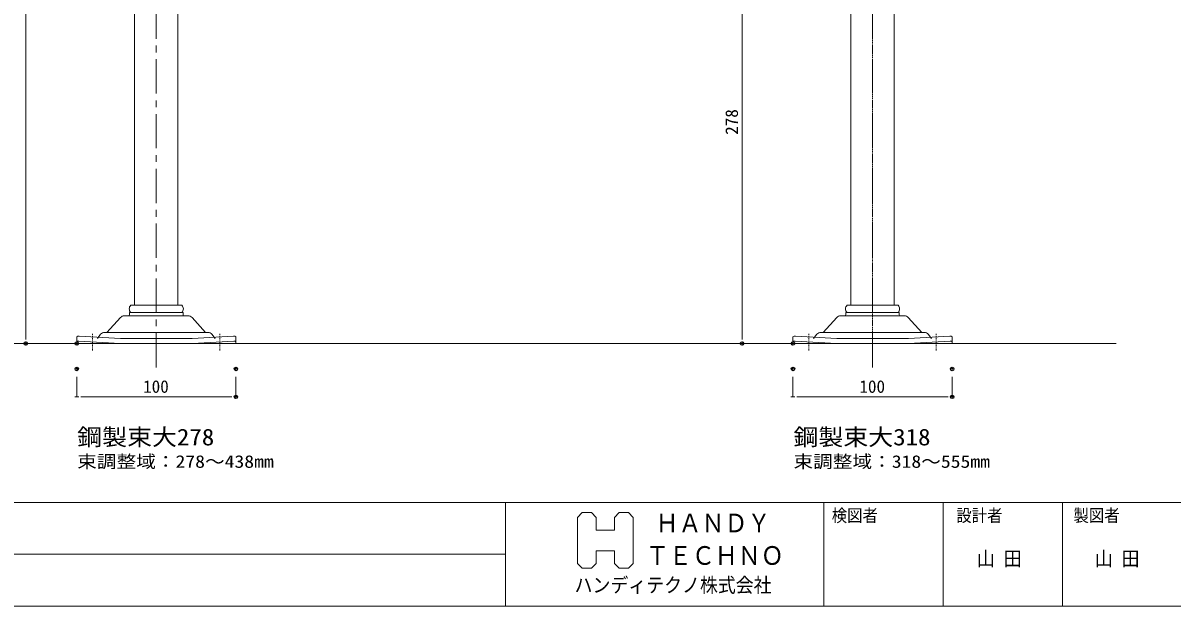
# Model space of a CAD drawing. Units: millimetres, scale not verified. Extents: x -849 to 851, y -136 to 149.
# Drawn here: x 355.6 to 500, y -136.5 to -63.3 of the extents above; entities that cross this region are included whole.
import ezdxf
from ezdxf.enums import TextEntityAlignment as Align

# ---------------------------------------------------------------- set-up
doc = ezdxf.new("R2010")
doc.units = ezdxf.units.MM
doc.header["$LTSCALE"] = 0.86
doc.header["$PDMODE"] = 32
doc.header["$PDSIZE"] = 0.43
doc.linetypes.add('CHAIN1', pattern=[8, 5, -1, 1, -1])
for name, color, linetype, lineweight in [('0-0_一般', 4, 'Continuous', 9), ('0-1_A10_通り芯寸法', 1, 'Continuous', 9), ('0-2_0', 2, 'Continuous', 9), ('0-4_外形線2', 2, 'CHAIN1', 9)]:
    doc.layers.add(name, color=color, linetype=linetype, lineweight=lineweight)
doc.layers.add('0-3_DEFPOINTS', color=7, linetype='Continuous')
doc.styles.add('ＭＳ ゴシック', font='')
doc.styles.get('ＭＳ ゴシック').set_extended_font_data('MS Gothic')

# ---------------------------------------------------------------- blocks, each defined once
blk = doc.blocks.new('グループ-216-1')
at = {"layer": '0-0_一般', "color": 2, "linetype": 'CHAIN1'}
for p, q in [((19781.37, -47663.26), (19781.37, -49116.91)), ((19581.37, -49116.91), (19581.37, -49063.41)), ((19981.37, -49116.91), (19981.37, -49063.41))]:
    blk.add_line(p, q, dxfattribs=at)
at = {"layer": '0-2_0'}
for p, q in [((19741.87, -47705.41), (19741.87, -47800.76)), ((19781.37, -47705.41), (19741.87, -47705.41)), ((19781.37, -47705.41), (19820.87, -47705.41)), ((19820.87, -47705.41), (19820.87, -47800.76)), ((19736.34, -47818.11), (19718.9, -47842.71)), ((19826.4, -47818.11), (19843.84, -47842.71)), ((19713.37, -48975.41), (19713.37, -47860.06)), ((19849.37, -48975.41), (19849.37, -47860.06)), ((19781.37, -48975.41), (19701.37, -48975.41)), ((19781.37, -48975.41), (19861.37, -48975.41)), ((19626.37, -49060.41), (19669.11, -49013.62)), ((19781.37, -49008.41), (19680.92, -49008.41)), ((19697.37, -49005.91), (19697.37, -48998.41)), ((19697.37, -48998.41), (19781.37, -48998.41)), ((19781.37, -48998.41), (19701.37, -48998.41)), ((19781.37, -48998.41), (19861.37, -48998.41)), ((19865.37, -48998.41), (19781.37, -48998.41)), ((19781.37, -49008.41), (19881.81, -49008.41)), ((19865.37, -49005.91), (19865.37, -48998.41)), ((19936.37, -49060.41), (19893.63, -49013.62)), ((19531.37, -49074.41), (19531.37, -49095.41)), ((19667.95, -49095.38), (19537.92, -49087.89)), ((19606.56, -49066.5), (19596.37, -49079.41)), ((19781.37, -49060.41), (19619.12, -49060.41)), ((19781.37, -49060.41), (19943.61, -49060.41)), ((19781.37, -49079.41), (19893.87, -49079.41)), ((19893.87, -49079.41), (20023.9, -49071.92)), ((19894.79, -49095.38), (20024.82, -49087.89)), ((19956.17, -49066.5), (19966.37, -49079.41)), ((20031.37, -49074.41), (20031.37, -49095.41)), ((19781.37, -49095.41), (19531.37, -49095.41)), ((19781.37, -49095.41), (20031.37, -49095.41))]:
    blk.add_line(p, q, dxfattribs=at)
blk.add_lwpolyline([(19781.37, -49079.41), (19668.87, -49079.41), (19538.84, -49071.92)], dxfattribs=at)
for centre, radius, start, end in [((19711.87, -47800.76), 30, 324.65985, 0), ((19850.87, -47800.76), 30, 180, 215.34015), ((19743.37, -47860.06), 30, 144.65975, 179.99995), ((19819.37, -47860.06), 30, 0.00005, 35.34025), ((19712.09, -48986.91), 15.72, 133.00287, 226.99713), ((19850.64, -48986.91), 15.72, 313.00287, 46.99713), ((19680.92, -49024.41), 16, 90, 137.5895), ((19694.87, -49005.91), 2.5, 270, 0), ((19867.87, -49005.91), 2.5, 180, 270), ((19881.81, -49024.41), 16, 42.4105, 90), ((19538.23, -49082.53), 10.63, 86.70166, 130.18983), ((19538.23, -49098.53), 10.63, 91.85444, 130.18983), ((19619.12, -49076.41), 16, 90, 141.70984), ((19943.61, -49076.41), 16, 38.29016, 90), ((20024.51, -49082.53), 10.63, 49.81017, 93.29834), ((20024.51, -49098.53), 10.63, 49.81017, 88.14556)]:
    blk.add_arc(centre, radius, start, end, dxfattribs=at)
blk = doc.blocks.new('グループ-217-1')
at = {"layer": '0-0_一般', "color": 2, "linetype": 'CHAIN1'}
for p, q in [((17331.37, -49116.91), (17331.37, -49063.41)), ((17731.37, -49116.91), (17731.37, -49063.41))]:
    blk.add_line(p, q, dxfattribs=at)
at = {"layer": '0-2_0'}
for p, q in [((17491.87, -47905.41), (17491.87, -48000.76)), ((17531.37, -47905.41), (17491.87, -47905.41)), ((17531.37, -47905.41), (17570.87, -47905.41)), ((17570.87, -47905.41), (17570.87, -48000.76)), ((17486.34, -48018.11), (17468.9, -48042.71)), ((17576.4, -48018.11), (17593.84, -48042.71)), ((17463.37, -48975.41), (17463.37, -48060.06)), ((17599.37, -48975.41), (17599.37, -48060.06)), ((17531.37, -48975.41), (17451.37, -48975.41)), ((17531.37, -48975.41), (17611.37, -48975.41)), ((17376.37, -49060.41), (17419.11, -49013.62)), ((17531.37, -49008.41), (17430.92, -49008.41)), ((17447.37, -49005.91), (17447.37, -48998.41)), ((17447.37, -48998.41), (17531.37, -48998.41)), ((17531.37, -48998.41), (17451.37, -48998.41)), ((17531.37, -48998.41), (17611.37, -48998.41)), ((17615.37, -48998.41), (17531.37, -48998.41)), ((17531.37, -49008.41), (17631.81, -49008.41)), ((17615.37, -49005.91), (17615.37, -48998.41)), ((17686.37, -49060.41), (17643.63, -49013.62)), ((17281.37, -49074.41), (17281.37, -49095.41)), ((17417.95, -49095.38), (17287.92, -49087.89)), ((17356.56, -49066.5), (17346.37, -49079.41)), ((17531.37, -49060.41), (17369.12, -49060.41)), ((17531.37, -49060.41), (17693.61, -49060.41)), ((17531.37, -49079.41), (17643.87, -49079.41)), ((17643.87, -49079.41), (17773.9, -49071.92)), ((17644.79, -49095.38), (17774.82, -49087.89)), ((17706.17, -49066.5), (17716.37, -49079.41)), ((17781.37, -49074.41), (17781.37, -49095.41)), ((17531.37, -49095.41), (17281.37, -49095.41)), ((17531.37, -49095.41), (17781.37, -49095.41))]:
    blk.add_line(p, q, dxfattribs=at)
blk.add_lwpolyline([(17531.37, -49079.41), (17418.87, -49079.41), (17288.84, -49071.92)], dxfattribs=at)
for centre, radius, start, end in [((17461.87, -48000.76), 30, 324.65985, 0), ((17600.87, -48000.76), 30, 180, 215.34015), ((17493.37, -48060.06), 30, 144.65975, 179.99995), ((17569.37, -48060.06), 30, 0.00005, 35.34025), ((17462.09, -48986.91), 15.72, 133.00287, 226.99713), ((17600.64, -48986.91), 15.72, 313.00287, 46.99713), ((17430.92, -49024.41), 16, 90, 137.5895), ((17444.87, -49005.91), 2.5, 270, 0), ((17617.87, -49005.91), 2.5, 180, 270), ((17631.81, -49024.41), 16, 42.4105, 90), ((17288.23, -49082.53), 10.63, 86.70166, 130.18983), ((17288.23, -49098.53), 10.63, 91.85444, 130.18983), ((17369.12, -49076.41), 16, 90, 141.70984), ((17693.61, -49076.41), 16, 38.29016, 90), ((17774.51, -49082.53), 10.63, 49.81017, 93.29834), ((17774.51, -49098.53), 10.63, 49.81017, 88.14556)]:
    blk.add_arc(centre, radius, start, end, dxfattribs=at)
blk = doc.blocks.new('_DOT')
at = {"layer": '0-2_0', "color": 7}
for p, q in [((-2.5, 0), (-5, 0)), ((-1.25, 0), (1.25, 0))]:
    blk.add_line(p, q, dxfattribs=at)

msp = doc.modelspace()

# ---------------------------------------------------------------- linework, layer by layer
at = {"layer": '0-0_一般', "color": 2}
for p, q in [((416.23, -123.5), (416.23, -136.5)), ((456.23, -123.5), (456.23, -136.5)), ((471.23, -123.5), (471.23, -136.5)), ((486.23, -123.5), (486.23, -136.5)), ((346.23, -130), (416.23, -130))]:
    msp.add_line(p, q, dxfattribs=at)
at = {"layer": '0-0_一般', "color": 5}
for points in [[(226.2302, 136.5), (626.2302, 136.5), (626.2302, -123.5), (226.2302, -123.5)], [(226.23, -123.5), (626.23, -123.5), (626.23, -136.5), (226.23, -136.5)], [(430.5392, -124.7655), (431.6856, -124.7657), (432.286, -125.3703), (432.286, -131.1603), (431.6856, -131.7655), (430.5392, -131.7654), (429.9385, -131.1602), (429.9385, -129.5762), (427.6329, -129.5762), (427.6335, -131.1603), (427.0328, -131.7654), (425.8864, -131.7654), (425.2863, -131.1603), (425.286, -125.3703), (425.8864, -124.7655), (427.0328, -124.7655), (427.6329, -125.3703), (427.6329, -126.9549), (429.9385, -126.9552), (429.9385, -125.3706)]]:
    msp.add_lwpolyline(points, close=True, dxfattribs=at)
at = {"layer": '0-1_A10_通り芯寸法'}
for p, q in [((445.9606, -48.9237), (445.9606, -102.5238)), ((355.9606, -56.9237), (355.9606, -102.5238)), ((361.3603, -103.5238), (355.9606, -103.5238)), ((451.3603, -103.5238), (445.9606, -103.5238)), ((362.3603, -107.7249), (362.3603, -110.2349)), ((382.3603, -107.7249), (382.3603, -110.2349)), ((452.3603, -107.7249), (452.3603, -110.2349)), ((472.3603, -107.7249), (472.3603, -110.2349)), ((363.3602, -110.2349), (381.3603, -110.2349)), ((453.3602, -110.2349), (471.3604, -110.2349))]:
    msp.add_line(p, q, dxfattribs=at)
at = {"layer": '0-3_DEFPOINTS'}
for p in [(355.9606, -103.5238), (362.3603, -103.5238), (445.9606, -103.5238), (452.3603, -103.5238), (362.3603, -106.7249), (382.3603, -106.7249), (452.3603, -106.7249), (472.3603, -106.7249), (382.3603, -110.2349), (472.3603, -110.2349)]:
    msp.add_point(p, dxfattribs=at)
at = {"layer": '0-4_外形線2'}
for p, q in [((462.3603, -106.5238), (462.3603, 7.4762)), ((372.3603, -106.5238), (372.3603, -7.8838))]:
    msp.add_line(p, q, dxfattribs=at)
at = {"layer": '0-4_外形線2', "linetype": 'Continuous'}
msp.add_line((230.9881, -103.5238), (492.9881, -103.5238), dxfattribs=at)

# ---------------------------------------------------------------- block references
at = {"layer": '0-1_A10_通り芯寸法', "xscale": 0.1999878, "yscale": 0.1999878}
for p, rotation in [((355.9606, -103.5238), 270), ((445.9606, -103.5238), 270), ((362.3603, -110.2349), 180), ((452.3603, -110.2349), 180)]:
    msp.add_blockref('_DOT', p, dxfattribs=dict(at, rotation=rotation))
for p in [(382.3603, -110.2349), (472.3603, -110.2349)]:
    msp.add_blockref('_DOT', p, dxfattribs=at)
at = {"layer": '0-4_外形線2', "xscale": 0.04, "yscale": 0.04}
for name in ['グループ-216-1', 'グループ-217-1']:
    msp.add_blockref(name, (-328.8944, 1860.2927), dxfattribs=at)

# ---------------------------------------------------------------- texts
at = {"layer": '0-0_一般', "color": 2, "style": 'ＭＳ ゴシック'}
for s, height, width, p in [('鋼製束大278', 2.089, 1.1, (362.4162, -116.9496)), ('鋼製束大318', 2.089, 1.1, (452.4162, -116.9496)), ('束調整域：278～438mm', 1.576, 1.15, (362.4162, -119.6122)), ('束調整域：318～555mm', 1.576, 1.15, (452.4162, -119.6122)), ('検図者', 1.576, 0.9, (457.2269, -126.3942)), ('設計者', 1.576, 0.9, (472.8785, -126.3858)), ('製図者', 1.576, 0.9, (487.6065, -126.3858)), ('ＨＡＮＤＹ', 2.351, 0.9, (435.0969, -127.9556)), ('ＴＥＣＨＮＯ', 2.351, 0.9, (433.8829, -132.0355)), ('山 田', 1.833, 0.9, (475.4643, -132.0295)), ('山 田', 1.833, 0.9, (490.2852, -132.0295)), ('ハンディテクノ株式会社', 1.833, 0.9, (424.9197, -135.3368))]:
    msp.add_text(s, height=height, dxfattribs=dict(at, width=width)).set_placement(p, align=Align.BOTTOM_LEFT)
at = {"layer": '0-1_A10_通り芯寸法', "style": 'ＭＳ ゴシック'}
msp.add_text('278', height=1.576, rotation=90, dxfattribs=at).set_placement((445.9181, -77.308), align=Align.BOTTOM_LEFT)
for p in [(370.7098, -110.1923), (460.7099, -110.1923)]:
    msp.add_text('100', height=1.576, dxfattribs=at).set_placement(p, align=Align.BOTTOM_LEFT)

doc.saveas('drawing.dxf')
